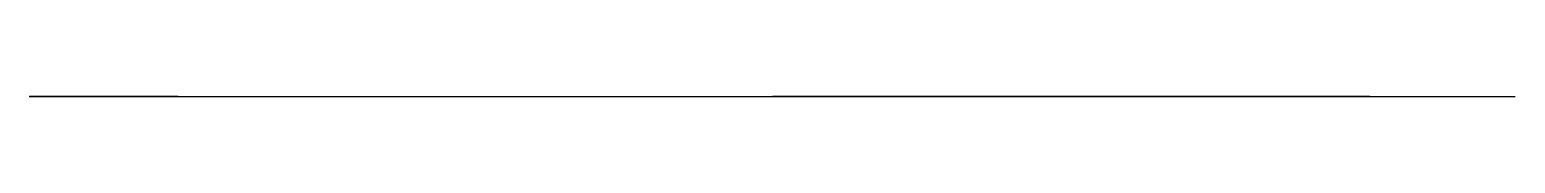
# Model space of a CAD drawing. Header units: metres. Extents: x 0 to 0.5, y 0 to 0.
import ezdxf

# ---------------------------------------------------------------- set-up
doc = ezdxf.new("R2010")
doc.units = ezdxf.units.M
doc.header["$MEASUREMENT"] = 0
doc.layers.add('chair small v9_Sketch1', color=7, linetype='Continuous')

msp = doc.modelspace()

# ---------------------------------------------------------------- linework, layer by layer
at = {"layer": 'chair small v9_Sketch1'}
for p, q in [((0, 0), (0, 0, 0.4)), ((0, 0, 0.4), (0.02, 0, 0.4)), ((0.02, 0, 0.4), (0, 0)), ((0.02, 0, 0.435), (0, 0, 0.82)), ((0, 0, 0.82), (0.00363, 0, 0.75009)), ((0, 0, 0.82), (0.04, 0, 0.82)), ((0, 0, 0.4), (0, 0, 0.82)), ((0, 0), (0.04, 0)), ((0.00363, 0, 0.75009), (0.04363, 0, 0.75009)), ((0.00363, 0, 0.75009), (0.00726, 0, 0.68019)), ((0.00726, 0, 0.68019), (0.04726, 0, 0.68019)), ((0.00726, 0, 0.68019), (0.00986, 0, 0.63026)), ((0.04986, 0, 0.63026), (0.00986, 0, 0.63026)), ((0.00986, 0, 0.63026), (0.01349, 0, 0.56035)), ((0.01349, 0, 0.56035), (0.01638, 0, 0.50473)), ((0.01349, 0, 0.56035), (0.05349, 0, 0.56035)), ((0.01349, 0, 0.56035), (0.01608, 0, 0.51042)), ((0.01608, 0, 0.51042), (0.05608, 0, 0.51042)), ((0.01608, 0, 0.51042), (0.01971, 0, 0.44051)), ((0.02, 0, 0.435), (0.48, 0, 0.435)), ((0.02, 0, 0.4), (0.05, 0, 0.4)), ((0.02, 0, 0.4), (0.02, 0, 0.435)), ((0.02, 0, 0.435), (0.06, 0, 0.435)), ((0.04, 0), (0.46, 0)), ((0.04, 0), (0.05, 0, 0.4)), ((0.04, 0, 0.82), (0.04363, 0, 0.75009)), ((0.04, 0, 0.82), (0.06, 0, 0.435)), ((0.04363, 0, 0.75009), (0.04726, 0, 0.68019)), ((0.04726, 0, 0.68019), (0.04986, 0, 0.63026)), ((0.049, 0, 0.36001), (0.25, 0, 0.4)), ((0.05, 0, 0.4), (0.049, 0, 0.36001)), ((0.04986, 0, 0.63026), (0.05349, 0, 0.56035)), ((0.05, 0, 0.4), (0.45, 0, 0.4)), ((0.05349, 0, 0.56035), (0.05608, 0, 0.51042)), ((0.05608, 0, 0.51042), (0.05971, 0, 0.44051)), ((0.451, 0, 0.36001), (0.25, 0, 0.4)), ((0.45, 0, 0.4), (0.46, 0)), ((0.45, 0, 0.4), (0.48, 0, 0.4)), ((0.45, 0, 0.4), (0.451, 0, 0.36001)), ((0.46, 0), (0.5, 0)), ((0.48, 0, 0.4), (0.48, 0, 0.435)), ((0.48, 0, 0.4), (0.5, 0, 0.4)), ((0.48, 0, 0.4), (0.5, 0)), ((0.5, 0, 0.4), (0.5, 0))]:
    msp.add_line(p, q, dxfattribs=at)
msp.add_point((0, 0), dxfattribs=at)

doc.saveas('drawing.dxf')
